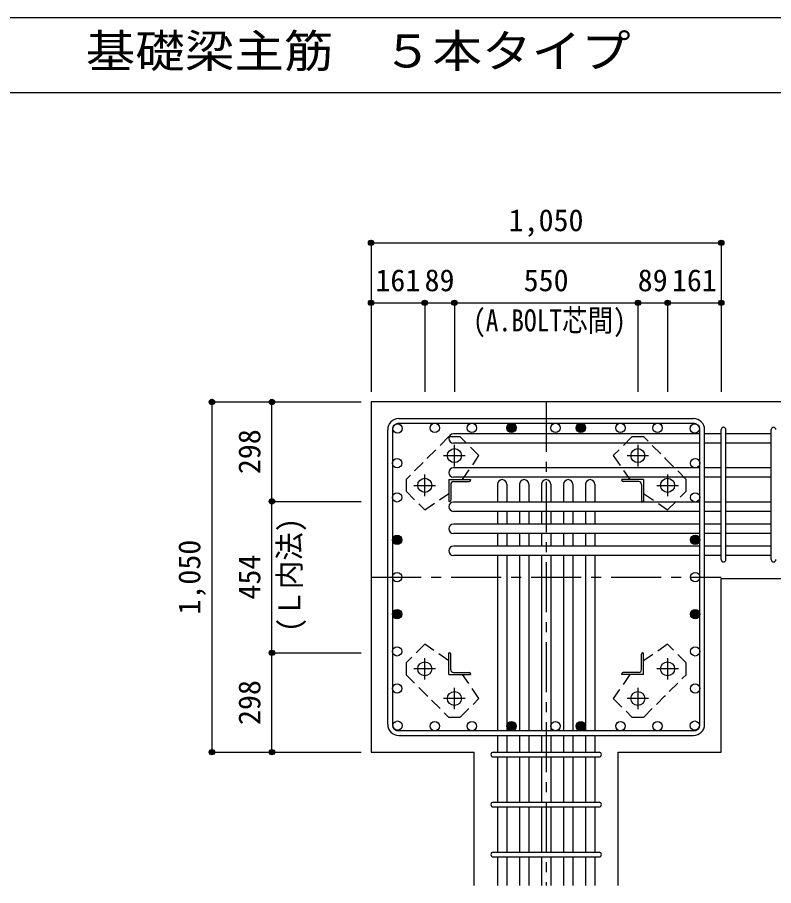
# Model space of a CAD drawing. Units: millimetres at full size, sheet at 1:30. Extents: x -5973 to 5954, y -4195 to 4201.
# Drawn here: x -1033 to 1234, y 1598 to 4201 of the extents above; entities that cross this region are included whole.
import ezdxf
from ezdxf.enums import TextEntityAlignment as Align

# ---------------------------------------------------------------- set-up
doc = ezdxf.new("R2010")
doc.units = ezdxf.units.MM
doc.header["$LTSCALE"] = 30
doc.header["$PDMODE"] = 32
doc.header["$PDSIZE"] = 15
for name, pattern in [('CHAIN1', [8, 5, -1, 1, -1]), ('DASHED1', [1.8, 1.2, -0.6]), ('DASHED2', [3, 2, -1])]:
    doc.linetypes.add(name, pattern=pattern)
for name, color, linetype in [('0-1', 2, 'Continuous'), ('0-2', 4, 'Continuous'), ('0-3', 4, 'Continuous'), ('0-4', 7, 'Continuous'), ('0-5', 7, 'Continuous'), ('0-6', 7, 'Continuous'), ('0-7', 4, 'Continuous'), ('0-9', 4, 'DASHED1'), ('0-D', 4, 'Continuous'), ('6-7_文字', 7, 'Continuous'), ('F-0_枠', 6, 'Continuous')]:
    doc.layers.add(name, color=color, linetype=linetype)
doc.styles.add('ＭＳ ゴシック', font='')
doc.styles.get('ＭＳ ゴシック').set_extended_font_data('MS Gothic')

msp = doc.modelspace()

# ---------------------------------------------------------------- linework, layer by layer
at = {"layer": '0-1'}
for p, q in [((1077.44, 2518.8), (1477.44, 2518.8)), ((1077.44, 1998.3), (1077.44, 2518.8)), ((27.44, 1998.3), (336.94, 1998.3)), ((336.94, 1598.3), (336.94, 1998.3)), ((767.94, 1998.3), (1077.44, 1998.3)), ((767.94, 1598.3), (767.94, 1998.3))]:
    msp.add_line(p, q, dxfattribs=at)
msp.add_lwpolyline([(1477.44, 3048.3), (27.44, 3048.3), (27.44, 1998.3)], dxfattribs=at)
at = {"layer": '0-2', "linetype": 'CHAIN1'}
for p, q in [((277.44, 2855.1), (277.44, 2919.6)), ((827.44, 2919.6), (827.44, 2855.1)), ((245.14, 2887.3), (309.64, 2887.3)), ((795.24, 2887.3), (859.74, 2887.3)), ((188.44, 2766.1), (188.44, 2830.6)), ((916.44, 2830.6), (916.44, 2766.1)), ((156.14, 2798.3), (220.64, 2798.3)), ((884.24, 2798.3), (948.74, 2798.3)), ((188.44, 2216), (188.44, 2280.5)), ((916.44, 2280.5), (916.44, 2216)), ((220.64, 2248.3), (156.14, 2248.3)), ((948.74, 2248.3), (884.24, 2248.3)), ((277.44, 2127), (277.44, 2191.5)), ((827.44, 2191.5), (827.44, 2127)), ((309.64, 2159.3), (245.14, 2159.3)), ((859.74, 2159.3), (795.24, 2159.3))]:
    msp.add_line(p, q, dxfattribs=at)
at = {"layer": '0-2'}
for p, q in [((260.44, 2815.3), (325.44, 2815.3)), ((260.44, 2815.3), (260.44, 2750.3)), ((325.44, 2815.3), (325.44, 2813.3)), ((844.44, 2815.3), (779.44, 2815.3)), ((779.44, 2813.3), (779.44, 2815.3)), ((844.44, 2815.3), (844.44, 2750.3)), ((266.44, 2800.8), (266.44, 2754.3)), ((274.94, 2809.3), (321.44, 2809.3)), ((829.94, 2809.3), (783.44, 2809.3)), ((838.44, 2800.8), (838.44, 2754.3)), ((262.44, 2750.3), (260.44, 2750.3)), ((844.44, 2750.3), (842.44, 2750.3)), ((260.44, 2296.3), (262.44, 2296.3)), ((260.44, 2231.3), (260.44, 2296.3)), ((266.44, 2245.8), (266.44, 2292.3)), ((838.44, 2245.8), (838.44, 2292.3)), ((842.44, 2296.3), (844.44, 2296.3)), ((844.44, 2231.3), (844.44, 2296.3)), ((260.44, 2231.3), (325.44, 2231.3)), ((274.94, 2237.3), (321.44, 2237.3)), ((325.44, 2233.3), (325.44, 2231.3)), ((779.44, 2231.3), (779.44, 2233.3)), ((844.44, 2231.3), (779.44, 2231.3)), ((829.94, 2237.3), (783.44, 2237.3))]:
    msp.add_line(p, q, dxfattribs=at)
at = {"layer": '0-2', "color": 3}
for centre in [(277.44, 2887.3), (827.44, 2887.3), (188.44, 2798.3), (916.44, 2798.3), (188.44, 2248.3), (916.44, 2248.3), (277.44, 2159.3), (827.44, 2159.3)]:
    msp.add_circle(centre, 21, dxfattribs=at)
at = {"layer": '0-2'}
for centre, radius, start, end in [((321.44, 2813.3), 4, 270, 0), ((783.44, 2813.3), 4, 180, 270), ((274.94, 2800.8), 8.5, 90, 180), ((829.94, 2800.8), 8.5, 0, 90), ((262.44, 2754.3), 4, 270, 0), ((842.44, 2754.3), 4, 180, 270), ((262.44, 2292.3), 4, 0, 90), ((842.44, 2292.3), 4, 90, 180), ((274.94, 2245.8), 8.5, 180, 270), ((829.94, 2245.8), 8.5, 270, 0), ((321.44, 2233.3), 4, 0, 90), ((783.44, 2233.3), 4, 90, 180)]:
    msp.add_arc(centre, radius, start, end, dxfattribs=at)
at = {"layer": '0-3', "color": 3}
for centre in [(107.05, 2968.69), (107.05, 2968.69), (218.39, 2970.3), (329.74, 2970.3), (448.44, 2970.3), (580.44, 2970.3), (656.44, 2970.3), (656.44, 2970.3), (775.13, 2970.3), (886.48, 2970.3), (997.83, 2968.69), (997.83, 2968.69), (105.44, 2864.49), (999.44, 2864.49), (105.44, 2762.3), (999.44, 2762.3), (105.44, 2634.65), (105.44, 2634.65), (999.44, 2634.65), (999.44, 2634.65), (105.44, 2523.3), (999.44, 2523.3), (105.44, 2411.95), (999.44, 2411.95), (105.44, 2300.6), (999.44, 2300.6), (105.44, 2189.26), (999.44, 2189.26), (107.05, 2077.91), (218.39, 2076.3), (329.74, 2076.3), (448.44, 2076.3), (580.44, 2076.3), (656.44, 2076.3), (656.44, 2076.3), (775.13, 2076.3), (886.48, 2076.3), (997.83, 2077.91)]:
    msp.add_circle(centre, 14, dxfattribs=at)
at = {"layer": '0-3'}
for centre, radius in [((448.44, 2970.3), 14), ((448.44, 2970.3), 12.6), ((448.44, 2970.3), 11.2), ((448.44, 2970.3), 9.8), ((448.44, 2970.3), 8.4), ((448.44, 2970.3), 7), ((448.44, 2970.3), 5.6), ((448.44, 2970.3), 4.2), ((448.44, 2970.3), 2.8), ((448.44, 2970.3), 1.4), ((656.44, 2970.3), 14), ((656.44, 2970.3), 12.6), ((656.44, 2970.3), 11.2), ((656.44, 2970.3), 9.8), ((656.44, 2970.3), 8.4), ((656.44, 2970.3), 7), ((656.44, 2970.3), 5.6), ((656.44, 2970.3), 4.2), ((656.44, 2970.3), 2.8), ((656.44, 2970.3), 1.4), ((105.44, 2634.65), 14), ((105.44, 2634.65), 12.6), ((105.44, 2634.65), 11.2), ((105.44, 2634.65), 9.8), ((105.44, 2634.65), 8.4), ((105.44, 2634.65), 7), ((105.44, 2634.65), 5.6), ((105.44, 2634.65), 4.2), ((105.44, 2634.65), 2.8), ((105.44, 2634.65), 1.4), ((999.44, 2634.65), 14), ((999.44, 2634.65), 12.6), ((999.44, 2634.65), 11.2), ((999.44, 2634.65), 9.8), ((999.44, 2634.65), 8.4), ((999.44, 2634.65), 7), ((999.44, 2634.65), 5.6), ((999.44, 2634.65), 4.2), ((999.44, 2634.65), 2.8), ((999.44, 2634.65), 1.4), ((105.44, 2411.95), 14), ((105.44, 2411.95), 12.6), ((105.44, 2411.95), 11.2), ((105.44, 2411.95), 9.8), ((999.44, 2411.95), 14), ((999.44, 2411.95), 12.6), ((999.44, 2411.95), 11.2), ((999.44, 2411.95), 9.8), ((105.44, 2411.95), 8.4), ((105.44, 2411.95), 7), ((105.44, 2411.95), 5.6), ((105.44, 2411.95), 4.2), ((105.44, 2411.95), 2.8), ((105.44, 2411.95), 1.4), ((999.44, 2411.95), 8.4), ((999.44, 2411.95), 7), ((999.44, 2411.95), 5.6), ((999.44, 2411.95), 4.2), ((999.44, 2411.95), 2.8), ((999.44, 2411.95), 1.4), ((448.44, 2076.3), 14), ((448.44, 2076.3), 12.6), ((448.44, 2076.3), 11.2), ((448.44, 2076.3), 9.8), ((448.44, 2076.3), 8.4), ((448.44, 2076.3), 7), ((656.44, 2076.3), 14), ((656.44, 2076.3), 12.6), ((656.44, 2076.3), 11.2), ((656.44, 2076.3), 9.8), ((656.44, 2076.3), 8.4), ((656.44, 2076.3), 7), ((448.44, 2076.3), 5.6), ((448.44, 2076.3), 4.2), ((448.44, 2076.3), 2.8), ((448.44, 2076.3), 1.4), ((656.44, 2076.3), 5.6), ((656.44, 2076.3), 4.2), ((656.44, 2076.3), 2.8), ((656.44, 2076.3), 1.4)]:
    msp.add_circle(centre, radius, dxfattribs=at)
at = {"layer": '0-4'}
for p, q in [((110.94, 2998.3), (993.94, 2998.3)), ((110.94, 2984.3), (993.94, 2984.3)), ((77.44, 2081.8), (77.44, 2964.8)), ((91.44, 2964.8), (91.44, 2081.8)), ((1013.44, 2081.8), (1013.44, 2964.8)), ((1027.44, 2081.8), (1027.44, 2964.8)), ((993.94, 2062.3), (110.94, 2062.3)), ((110.94, 2048.3), (993.94, 2048.3))]:
    msp.add_line(p, q, dxfattribs=at)
for centre, radius, start, end in [((110.94, 2964.8), 33.5, 90, 180), ((993.94, 2964.8), 33.5, 0, 90), ((110.94, 2964.8), 19.5, 90, 180), ((993.94, 2964.8), 19.5, 0, 90), ((110.94, 2081.8), 33.5, 180, 270), ((110.94, 2081.8), 19.5, 180, 270), ((993.94, 2081.8), 33.5, 270, 0), ((993.94, 2081.8), 19.5, 270, 0)]:
    msp.add_arc(centre, radius, start, end, dxfattribs=at)
at = {"layer": '0-5'}
for p, q in [((1013.44, 2952.69), (274.44, 2952.69)), ((1077.44, 2952.69), (1027.44, 2952.69)), ((1227.44, 2952.69), (1091.44, 2952.69)), ((1013.44, 2924.69), (274.44, 2924.69)), ((1077.44, 2924.69), (1027.44, 2924.69)), ((1227.44, 2924.69), (1091.44, 2924.69)), ((1013.44, 2850.49), (274.44, 2850.49)), ((1077.44, 2850.49), (1027.44, 2850.49)), ((1227.44, 2850.49), (1091.44, 2850.49)), ((1013.44, 2822.49), (274.44, 2822.49)), ((1077.44, 2822.49), (1027.44, 2822.49)), ((1227.44, 2822.49), (1091.44, 2822.49)), ((406.44, 2801.3), (406.44, 2748.3)), ((434.44, 2801.3), (434.44, 2748.3)), ((472.44, 2801.3), (472.44, 2748.3)), ((500.44, 2801.3), (500.44, 2748.3)), ((538.44, 2801.3), (538.44, 2748.3)), ((566.44, 2801.3), (566.44, 2748.3)), ((604.44, 2801.3), (604.44, 2748.3)), ((632.44, 2801.3), (632.44, 2748.3)), ((670.44, 2801.3), (670.44, 2748.3)), ((698.44, 2801.3), (698.44, 2748.3)), ((1013.44, 2748.3), (274.44, 2748.3)), ((1077.44, 2748.3), (1027.44, 2748.3)), ((1227.44, 2748.3), (1091.44, 2748.3)), ((1013.44, 2720.3), (274.44, 2720.3)), ((406.44, 2720.3), (406.44, 2682.3)), ((434.44, 2720.3), (434.44, 2682.3)), ((472.44, 2720.3), (472.44, 2682.3)), ((500.44, 2720.3), (500.44, 2682.3)), ((538.44, 2720.3), (538.44, 2682.3)), ((566.44, 2720.3), (566.44, 2682.3)), ((604.44, 2720.3), (604.44, 2682.3)), ((632.44, 2720.3), (632.44, 2682.3)), ((670.44, 2720.3), (670.44, 2682.3)), ((698.44, 2720.3), (698.44, 2682.3)), ((1077.44, 2720.3), (1027.44, 2720.3)), ((1227.44, 2720.3), (1091.44, 2720.3)), ((1013.44, 2682.3), (274.44, 2682.3)), ((1077.44, 2682.3), (1027.44, 2682.3)), ((1227.44, 2682.3), (1091.44, 2682.3)), ((1013.44, 2654.3), (274.44, 2654.3)), ((406.44, 2654.3), (406.44, 2616.3)), ((434.44, 2654.3), (434.44, 2616.3)), ((472.44, 2654.3), (472.44, 2616.3)), ((500.44, 2654.3), (500.44, 2616.3)), ((538.44, 2654.3), (538.44, 2616.3)), ((566.44, 2654.3), (566.44, 2616.3)), ((604.44, 2654.3), (604.44, 2616.3)), ((632.44, 2654.3), (632.44, 2616.3)), ((670.44, 2654.3), (670.44, 2616.3)), ((698.44, 2654.3), (698.44, 2616.3)), ((1077.44, 2654.3), (1027.44, 2654.3)), ((1227.44, 2654.3), (1091.44, 2654.3)), ((1013.44, 2616.3), (274.44, 2616.3)), ((1077.44, 2616.3), (1027.44, 2616.3)), ((1227.44, 2616.3), (1091.44, 2616.3)), ((1013.44, 2588.3), (274.44, 2588.3)), ((406.44, 2588.3), (406.44, 2062.3)), ((434.44, 2588.3), (434.44, 2062.3)), ((472.44, 2588.3), (472.44, 2062.3)), ((500.44, 2588.3), (500.44, 2062.3)), ((538.44, 2588.3), (538.44, 2062.3)), ((566.44, 2588.3), (566.44, 2062.3)), ((604.44, 2588.3), (604.44, 2062.3)), ((632.44, 2588.3), (632.44, 2062.3)), ((670.44, 2588.3), (670.44, 2062.3)), ((698.44, 2588.3), (698.44, 2062.3)), ((1077.44, 2588.3), (1027.44, 2588.3)), ((1227.44, 2588.3), (1091.44, 2588.3)), ((406.44, 2048.3), (406.44, 1998.3)), ((434.44, 2048.3), (434.44, 1998.3)), ((472.44, 2048.3), (472.44, 1998.3)), ((500.44, 2048.3), (500.44, 1998.3)), ((538.44, 2048.3), (538.44, 1998.3)), ((566.44, 2048.3), (566.44, 1998.3)), ((604.44, 2048.3), (604.44, 1998.3)), ((632.44, 2048.3), (632.44, 1998.3)), ((670.44, 2048.3), (670.44, 1998.3)), ((698.44, 2048.3), (698.44, 1998.3)), ((406.44, 1984.3), (406.44, 1848.3)), ((434.44, 1984.3), (434.44, 1848.3)), ((472.44, 1984.3), (472.44, 1848.3)), ((500.44, 1984.3), (500.44, 1848.3)), ((538.44, 1984.3), (538.44, 1848.3)), ((566.44, 1984.3), (566.44, 1848.3)), ((604.44, 1984.3), (604.44, 1848.3)), ((632.44, 1984.3), (632.44, 1848.3)), ((670.44, 1984.3), (670.44, 1848.3)), ((698.44, 1984.3), (698.44, 1848.3)), ((406.44, 1834.3), (406.44, 1698.3)), ((434.44, 1834.3), (434.44, 1698.3)), ((472.44, 1834.3), (472.44, 1698.3)), ((500.44, 1834.3), (500.44, 1698.3)), ((538.44, 1834.3), (538.44, 1698.3)), ((566.44, 1834.3), (566.44, 1698.3)), ((604.44, 1834.3), (604.44, 1698.3)), ((632.44, 1834.3), (632.44, 1698.3)), ((670.44, 1834.3), (670.44, 1698.3)), ((698.44, 1834.3), (698.44, 1698.3)), ((406.44, 1684.3), (406.44, 1598.3)), ((434.44, 1684.3), (434.44, 1598.3)), ((472.44, 1684.3), (472.44, 1598.3)), ((500.44, 1684.3), (500.44, 1598.3)), ((538.44, 1684.3), (538.44, 1598.3)), ((566.44, 1684.3), (566.44, 1598.3)), ((604.44, 1684.3), (604.44, 1598.3)), ((632.44, 1684.3), (632.44, 1598.3)), ((670.44, 1684.3), (670.44, 1598.3)), ((698.44, 1684.3), (698.44, 1598.3))]:
    msp.add_line(p, q, dxfattribs=at)
for centre, start, end in [((274.44, 2938.69), 90, 270), ((274.44, 2836.49), 90, 270), ((420.44, 2801.3), 0, 180), ((486.44, 2801.3), 0, 180), ((552.44, 2801.3), 0, 180), ((618.44, 2801.3), 0, 180), ((684.44, 2801.3), 0, 180), ((274.44, 2734.3), 90, 270), ((274.44, 2668.3), 90, 270), ((274.44, 2602.3), 90, 270)]:
    msp.add_arc(centre, 14, start, end, dxfattribs=at)
at = {"layer": '0-6'}
for p, q in [((1077.44, 2575.8), (1077.44, 2965.19)), ((1091.44, 2575.8), (1091.44, 2965.19)), ((1227.44, 2575.8), (1227.44, 2965.19)), ((393.94, 1998.3), (710.94, 1998.3)), ((393.94, 1984.3), (710.94, 1984.3)), ((393.94, 1848.3), (710.94, 1848.3)), ((393.94, 1834.3), (710.94, 1834.3)), ((393.94, 1698.3), (710.94, 1698.3)), ((393.94, 1684.3), (710.94, 1684.3))]:
    msp.add_line(p, q, dxfattribs=at)
for centre, start, end in [((1084.44, 2965.19), 0, 180), ((1084.44, 2965.19), 0, 180), ((1084.44, 2965.19), 0, 180), ((1084.44, 2965.19), 0, 180), ((1234.44, 2965.19), 0, 180), ((1084.44, 2575.8), 180, 0), ((1084.44, 2575.8), 180, 0), ((1084.44, 2575.8), 180, 0), ((1084.44, 2575.8), 180, 0), ((1234.44, 2575.8), 180, 0), ((393.94, 1991.3), 90, 270), ((393.94, 1991.3), 90, 270), ((393.94, 1991.3), 90, 270), ((393.94, 1991.3), 90, 270), ((710.94, 1991.3), 270, 90), ((710.94, 1991.3), 270, 90), ((710.94, 1991.3), 270, 90), ((710.94, 1991.3), 270, 90), ((393.94, 1841.3), 90, 270), ((710.94, 1841.3), 270, 90), ((393.94, 1691.3), 90, 270), ((710.94, 1691.3), 270, 90)]:
    msp.add_arc(centre, 7, start, end, dxfattribs=at)
at = {"layer": '0-9'}
for p, q in [((259.84, 2943.2), (132.54, 2815.9)), ((295.13, 2943.2), (259.84, 2943.2)), ((351.04, 2887.4), (295.13, 2943.2)), ((809.74, 2943.2), (753.84, 2887.3)), ((845.04, 2943.2), (809.74, 2943.2)), ((972.34, 2815.9), (845.04, 2943.2)), ((301.64, 2815.3), (351.04, 2887.4)), ((753.84, 2887.3), (803.34, 2815.3)), ((132.54, 2815.9), (132.54, 2780.6)), ((972.34, 2780.6), (972.34, 2815.9)), ((132.54, 2780.6), (188.43, 2724.7)), ((188.43, 2724.7), (260.44, 2774.2)), ((844.44, 2774.1), (916.54, 2724.7)), ((916.54, 2724.7), (972.34, 2780.6)), ((188.34, 2321.9), (132.54, 2266)), ((260.44, 2272.5), (188.34, 2321.9)), ((916.44, 2321.9), (844.44, 2272.4)), ((972.34, 2266), (916.44, 2321.9)), ((132.54, 2266), (132.54, 2230.7)), ((972.34, 2230.7), (972.34, 2266)), ((132.54, 2230.7), (259.84, 2103.4)), ((351.04, 2159.3), (301.54, 2231.3)), ((803.24, 2231.3), (753.84, 2159.2)), ((845.04, 2103.4), (972.34, 2230.7)), ((295.14, 2103.4), (351.04, 2159.3)), ((753.84, 2159.2), (809.74, 2103.4)), ((259.84, 2103.4), (295.14, 2103.4)), ((809.74, 2103.4), (845.04, 2103.4))]:
    msp.add_line(p, q, dxfattribs=at)
at = {"layer": '0-9', "linetype": 'DASHED2'}
for points in [[(196.93, 2880.3), (195.43, 2880.3), (195.43, 2878.8)], [(909.44, 2878.8), (909.44, 2880.3), (907.94, 2880.3)], [(195.44, 2167.8), (195.44, 2166.3), (196.94, 2166.3)], [(907.94, 2166.3), (909.44, 2166.3), (909.44, 2167.8)]]:
    msp.add_lwpolyline(points, dxfattribs=at)
at = {"layer": '0-D'}
for p, q in [((27.44, 3525.34), (27.44, 3345.34)), ((27.44, 3525.34), (1077.44, 3525.34)), ((27.44, 3525.34), (27.44, 3345.34)), ((1077.44, 3525.34), (1077.44, 3345.34)), ((27.44, 3345.34), (188.44, 3345.34)), ((27.44, 3345.34), (27.44, 3078.3)), ((188.44, 3345.34), (188.44, 3078.3)), ((188.44, 3345.34), (277.44, 3345.34)), ((277.44, 3345.34), (277.44, 3078.3)), ((277.44, 3345.34), (827.44, 3345.34)), ((827.44, 3345.34), (827.44, 3078.3)), ((827.44, 3345.34), (916.44, 3345.34)), ((916.44, 3345.34), (916.44, 3078.3)), ((916.44, 3345.34), (1077.44, 3345.34)), ((1077.44, 3345.34), (1077.44, 3078.3)), ((1077.44, 3345.34), (1077.44, 3078.3)), ((-449.6, 3048.3), (-269.6, 3048.3)), ((-449.6, 3048.3), (-449.6, 1998.3)), ((-449.6, 3048.3), (-269.6, 3048.3)), ((-269.6, 2750.3), (-269.6, 3048.3)), ((-269.6, 3048.3), (-2.56, 3048.3)), ((-269.6, 2296.3), (-269.6, 2750.3)), ((-269.6, 2750.3), (-2.56, 2750.3)), ((-269.6, 1998.3), (-269.6, 2296.3)), ((-269.6, 2296.3), (-2.56, 2296.3)), ((-449.6, 1998.3), (-269.6, 1998.3)), ((-269.6, 1998.3), (-2.56, 1998.3)), ((-269.6, 1998.3), (-2.56, 1998.3))]:
    msp.add_line(p, q, dxfattribs=at)
at = {"layer": '0-D', "linetype": 'CHAIN1'}
for p, q in [((552.44, 3048.3), (552.44, 1598.3)), ((27.44, 2523.3), (1077.44, 2523.3))]:
    msp.add_line(p, q, dxfattribs=at)
at = {"layer": '0-D'}
for centre, radius in [((27.44, 3525.34), 8), ((27.44, 3525.34), 7.2), ((27.44, 3525.34), 6.4), ((27.44, 3525.34), 5.6), ((27.44, 3525.34), 4.8), ((27.44, 3525.34), 4), ((27.44, 3525.34), 3.2), ((27.44, 3525.34), 2.4), ((27.44, 3525.34), 1.6), ((27.44, 3525.34), 0.8), ((1077.44, 3525.34), 8), ((1077.44, 3525.34), 7.2), ((1077.44, 3525.34), 6.4), ((1077.44, 3525.34), 5.6), ((1077.44, 3525.34), 4.8), ((1077.44, 3525.34), 4), ((1077.44, 3525.34), 3.2), ((1077.44, 3525.34), 2.4), ((1077.44, 3525.34), 1.6), ((1077.44, 3525.34), 0.8), ((27.44, 3345.34), 8), ((27.44, 3345.34), 7.2), ((27.44, 3345.34), 6.4), ((27.44, 3345.34), 5.6), ((27.44, 3345.34), 4.8), ((27.44, 3345.34), 4), ((27.44, 3345.34), 3.2), ((27.44, 3345.34), 2.4), ((27.44, 3345.34), 1.6), ((27.44, 3345.34), 0.8), ((188.44, 3345.34), 8), ((188.44, 3345.34), 7.2), ((188.44, 3345.34), 6.4), ((188.44, 3345.34), 5.6), ((188.44, 3345.34), 4.8), ((188.44, 3345.34), 4), ((188.44, 3345.34), 3.2), ((188.44, 3345.34), 2.4), ((188.44, 3345.34), 1.6), ((188.44, 3345.34), 0.8), ((277.44, 3345.34), 8), ((277.44, 3345.34), 7.2), ((277.44, 3345.34), 6.4), ((277.44, 3345.34), 5.6), ((277.44, 3345.34), 4.8), ((277.44, 3345.34), 4), ((277.44, 3345.34), 3.2), ((277.44, 3345.34), 2.4), ((277.44, 3345.34), 1.6), ((277.44, 3345.34), 0.8), ((827.44, 3345.34), 8), ((827.44, 3345.34), 7.2), ((827.44, 3345.34), 6.4), ((827.44, 3345.34), 5.6), ((827.44, 3345.34), 4.8), ((827.44, 3345.34), 4), ((827.44, 3345.34), 3.2), ((827.44, 3345.34), 2.4), ((827.44, 3345.34), 1.6), ((827.44, 3345.34), 0.8), ((916.44, 3345.34), 8), ((916.44, 3345.34), 7.2), ((916.44, 3345.34), 6.4), ((916.44, 3345.34), 5.6), ((916.44, 3345.34), 4.8), ((916.44, 3345.34), 4), ((916.44, 3345.34), 3.2), ((916.44, 3345.34), 2.4), ((916.44, 3345.34), 1.6), ((916.44, 3345.34), 0.8), ((1077.44, 3345.34), 8), ((1077.44, 3345.34), 7.2), ((1077.44, 3345.34), 6.4), ((1077.44, 3345.34), 5.6), ((1077.44, 3345.34), 4.8), ((1077.44, 3345.34), 4), ((1077.44, 3345.34), 3.2), ((1077.44, 3345.34), 2.4), ((1077.44, 3345.34), 1.6), ((1077.44, 3345.34), 0.8), ((-449.6, 3048.3), 8), ((-449.6, 3048.3), 7.2), ((-449.6, 3048.3), 6.4), ((-449.6, 3048.3), 5.6), ((-449.6, 3048.3), 4.8), ((-449.6, 3048.3), 4), ((-449.6, 3048.3), 3.2), ((-449.6, 3048.3), 2.4), ((-449.6, 3048.3), 1.6), ((-449.6, 3048.3), 0.8), ((-269.6, 3048.3), 8), ((-269.6, 3048.3), 7.2), ((-269.6, 3048.3), 6.4), ((-269.6, 3048.3), 5.6), ((-269.6, 3048.3), 4.8), ((-269.6, 3048.3), 4), ((-269.6, 3048.3), 3.2), ((-269.6, 3048.3), 2.4), ((-269.6, 3048.3), 1.6), ((-269.6, 3048.3), 0.8), ((-269.6, 2750.3), 8), ((-269.6, 2750.3), 7.2), ((-269.6, 2750.3), 6.4), ((-269.6, 2750.3), 5.6), ((-269.6, 2750.3), 4.8), ((-269.6, 2750.3), 4), ((-269.6, 2750.3), 3.2), ((-269.6, 2750.3), 2.4), ((-269.6, 2750.3), 1.6), ((-269.6, 2750.3), 0.8), ((-269.6, 2296.3), 8), ((-269.6, 2296.3), 7.2), ((-269.6, 2296.3), 6.4), ((-269.6, 2296.3), 5.6), ((-269.6, 2296.3), 4.8), ((-269.6, 2296.3), 4), ((-269.6, 2296.3), 3.2), ((-269.6, 2296.3), 2.4), ((-269.6, 2296.3), 1.6), ((-269.6, 2296.3), 0.8), ((-449.6, 1998.3), 8), ((-449.6, 1998.3), 7.2), ((-449.6, 1998.3), 6.4), ((-269.6, 1998.3), 8), ((-269.6, 1998.3), 7.2), ((-269.6, 1998.3), 6.4), ((-449.6, 1998.3), 5.6), ((-449.6, 1998.3), 4.8), ((-449.6, 1998.3), 4), ((-449.6, 1998.3), 3.2), ((-449.6, 1998.3), 2.4), ((-449.6, 1998.3), 1.6), ((-449.6, 1998.3), 0.8), ((-269.6, 1998.3), 5.6), ((-269.6, 1998.3), 4.8), ((-269.6, 1998.3), 4), ((-269.6, 1998.3), 3.2), ((-269.6, 1998.3), 2.4), ((-269.6, 1998.3), 1.6), ((-269.6, 1998.3), 0.8)]:
    msp.add_circle(centre, radius, dxfattribs=at)
at = {"layer": '0-D', "color": 7}
for p in [(27.44, 3525.34), (1077.44, 3525.34), (27.44, 3345.34), (188.44, 3345.34), (277.44, 3345.34), (827.44, 3345.34), (916.44, 3345.34), (1077.44, 3345.34), (-449.6, 3048.3), (-269.6, 3048.3), (-269.6, 2750.3), (-269.6, 2296.3), (-449.6, 1998.3), (-269.6, 1998.3)]:
    msp.add_point(p, dxfattribs=at)
at = {"layer": 'F-0_枠'}
msp.add_line((-5972.88, 4201.15), (5954.1, 4201.15), dxfattribs=at)
at = {"layer": 'F-0_枠', "color": 2}
msp.add_line((-5972.88, 3976.15), (3723.6, 3976.15), dxfattribs=at)

# ---------------------------------------------------------------- texts
at = {"layer": '0-7', "style": 'ＭＳ ゴシック', "width": 0.85}
msp.add_text('(A.BOLT芯間)', height=65.98, dxfattribs=at).set_placement((333.23, 3239.92), align=Align.BOTTOM_LEFT)
at = {"layer": '0-7', "style": 'ＭＳ ゴシック', "width": 0.95}
msp.add_text('(Ｌ内法)', height=65.98, rotation=90, dxfattribs=at).set_placement((-164.55, 2358.7), align=Align.BOTTOM_LEFT)
at = {"layer": '0-D', "style": 'ＭＳ ゴシック'}
for s, p in [('1,050', (439.94, 3540.34)), ('161', (40.44, 3360.34)), ('89', (187.94, 3360.34)), ('550', (484.94, 3360.34)), ('89', (826.94, 3360.34)), ('161', (929.44, 3360.34))]:
    msp.add_text(s, height=65.98, dxfattribs=at).set_placement(p, align=Align.BOTTOM_LEFT)
for s, p in [('298', (-284.6, 2831.8)), ('1,050', (-464.6, 2410.8)), ('454', (-284.6, 2455.8)), ('298', (-284.6, 2079.8))]:
    msp.add_text(s, height=65.98, rotation=90, dxfattribs=at).set_placement(p, align=Align.BOTTOM_LEFT)
at = {"layer": '6-7_文字', "color": 2, "style": 'ＭＳ ゴシック', "width": 1.1}
msp.add_text('\u3000\u3000基礎梁主筋\u3000５本タイプ', height=98.97, dxfattribs=at).set_placement((-1124.64, 4021.15), align=Align.BOTTOM_LEFT)

doc.saveas('drawing.dxf')
